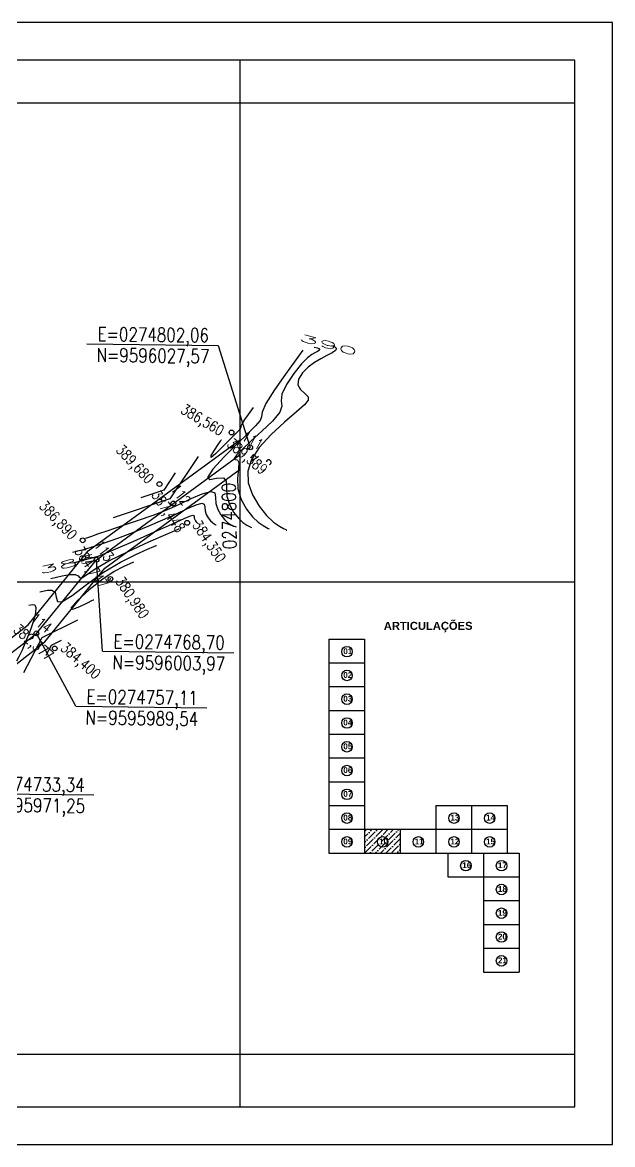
# Model space of a CAD drawing. Header units: millimetres. Extents: x 276147 to 291056, y 9594849 to 9609891.
# Drawn here: x 276777.9 to 276902, y 9607271.5 to 9607507.4 of the extents above; entities that cross this region are included whole.
import ezdxf
from ezdxf.enums import TextEntityAlignment as Align

# ---------------------------------------------------------------- set-up
doc = ezdxf.new("R2010")
doc.units = ezdxf.units.MM
doc.header["$LTSCALE"] = 10
doc.linetypes.add('CONTINUO', pattern=[0])
for name, color, linetype in [('500-dim1', 6, 'Continuous'), ('Curvas mestras', 30, 'Continuous'), ('Curvas simples', 9, 'Continuous'), ('Curvas texto', 2, 'Continuous'), ('LINHA02', 8, 'Continuous'), ('TEXTO-PAPEL', 7, 'Continuous'), ('TEXTO02', 3, 'Continuous'), ('Top_malha_coord', 8, 'Continuous')]:
    doc.layers.add(name, color=color, linetype=linetype)
doc.styles.add('ROMANS', font='romans.shx', dxfattribs={"width": 0.8, "height": 4})
doc.styles.add('SIMPLEX', font='simplex', dxfattribs={"height": 0.2})
doc.styles.add('T7', font='arial.ttf')

msp = doc.modelspace()

# ---------------------------------------------------------------- hatches: boundary and pattern name
at = {"layer": 'Top_malha_coord'}
h = msp.add_hatch(dxfattribs=at)
h.set_pattern_fill('ANSI36', color=8, scale=0.25)
h.set_pattern_definition([(45, (15662.7059, 10875.3507), (0.420949505675, 1.54348152081), [1.984375, -0.396875, 0, -0.396875])])
h.paths.add_polyline_path([(276857.32, 9607337.79), (276849.82, 9607337.79), (276849.82, 9607332.79), (276857.32, 9607332.79)])
h.paths.add_polyline_path([(276852.54, 9607335.14, -1), (276854.76, 9607335.14, -1)], flags=0)
h.paths.add_polyline_path([(276852.45, 9607333.96), (276854.94, 9607333.96), (276854.94, 9607336.46), (276852.45, 9607336.46)], flags=24)

# ---------------------------------------------------------------- linework, layer by layer
at = {"layer": '500-dim1', "ltscale": 0.1}
for points in [[(276588.26, 9607271.52), (276901.98, 9607271.52), (276901.98, 9607507.4), (276588.26, 9607507.4)], [(276596.2, 9607279.46), (276894.03, 9607279.46), (276894.03, 9607499.46), (276596.2, 9607499.46)]]:
    msp.add_lwpolyline(points, close=True, dxfattribs=at)
at = {"layer": 'Curvas mestras', "linetype": 'CONTINUO'}
for points in [[(276842.86, 9607439.47, 390), (276843.56, 9607439.2, 390), (276843.93, 9607438.85, 390), (276843.72, 9607438.43, 390), (276843.01, 9607437.93, 390), (276841.94, 9607437.37, 390), (276840.67, 9607436.72, 390), (276839.31, 9607435.93, 390), (276837.97, 9607434.95, 390), (276836.77, 9607433.73, 390), (276835.96, 9607432.42, 390), (276835.78, 9607431.2, 390), (276836.36, 9607430.21, 390), (276837.27, 9607429.41, 390), (276837.97, 9607428.71, 390), (276837.99, 9607428.01, 390), (276837.19, 9607427.05, 390), (276835.51, 9607425.57, 390), (276833.01, 9607423.4, 390), (276830.21, 9607420.77, 390), (276827.71, 9607418.05, 390), (276826.05, 9607415.5, 390), (276825.29, 9607413.07, 390), (276825.39, 9607410.63, 390), (276826.27, 9607408.11, 390), (276827.66, 9607405.73, 390), (276829.23, 9607403.74, 390), (276830.7, 9607402.36, 390), (276831.93, 9607401.5, 390), (276832.81, 9607401.02, 390), (276833.28, 9607400.78, 390), (276833.46, 9607400.69, 390), (276833.48, 9607400.67, 390)], [(276788.84, 9607393.91, 385), (276790.63, 9607394.35, 385), (276792.31, 9607394.78, 385), (276793.61, 9607395.15, 385), (276795.1, 9607395.7, 385), (276797.52, 9607396.72, 385), (276801.31, 9607398.37, 385), (276805.66, 9607400.3, 385), (276809.49, 9607402, 385), (276811.95, 9607403.11, 385), (276813.22, 9607403.67, 385), (276813.77, 9607403.83, 385), (276813.97, 9607403.75, 385), (276814.02, 9607403.52, 385), (276814.04, 9607403.21, 385), (276814.13, 9607402.9, 385), (276814.29, 9607402.62, 385), (276814.47, 9607402.39, 385), (276814.64, 9607402.23, 385), (276814.78, 9607402.13, 385), (276814.88, 9607402.07, 385), (276814.94, 9607402.05, 385), (276814.96, 9607402.04, 385), (276814.96, 9607402.04, 385)]]:
    msp.add_polyline3d(points, dxfattribs=at)
at = {"layer": 'Curvas simples', "linetype": 'CONTINUO'}
for points in [[(276836.85, 9607438.49, 388), (276833.21, 9607433.49, 388), (276830.89, 9607430.17, 388), (276829.09, 9607427.28, 388), (276828.32, 9607425.51, 388), (276828.15, 9607424.52, 388), (276827.88, 9607423.71, 388), (276826.92, 9607422.57, 388), (276825.25, 9607420.95, 388), (276822.97, 9607418.75, 388), (276820.31, 9607416.06, 388), (276817.97, 9607413.46, 388), (276816.79, 9607411.71, 388), (276817.28, 9607411.29, 388), (276818.75, 9607411.58, 388), (276820.16, 9607411.7, 388), (276820.75, 9607410.98, 388), (276820.81, 9607409.57, 388), (276820.9, 9607407.83, 388), (276821.43, 9607406.08, 388), (276822.31, 9607404.49, 388), (276823.33, 9607403.2, 388), (276824.28, 9607402.31, 388), (276825.07, 9607401.75, 388), (276825.64, 9607401.44, 388), (276825.94, 9607401.28, 388), (276826.06, 9607401.23, 388), (276826.07, 9607401.22, 388)], [(276839.24, 9607439.15, 389), (276839.85, 9607438.98, 389), (276840.2, 9607438.85, 389), (276840.39, 9607438.67, 389), (276840.29, 9607438.46, 389), (276839.93, 9607438.21, 389), (276839.4, 9607437.93, 389), (276838.73, 9607437.57, 389), (276837.84, 9607436.89, 389), (276836.6, 9607435.61, 389), (276834.99, 9607433.61, 389), (276833.43, 9607431.3, 389), (276832.43, 9607429.24, 389), (276832.31, 9607427.83, 389), (276832.45, 9607426.74, 389), (276832.04, 9607425.45, 389), (276830.5, 9607423.61, 389), (276828.24, 9607421.45, 389), (276825.93, 9607419.35, 389), (276824.11, 9607417.63, 389), (276822.93, 9607416.41, 389), (276822.45, 9607415.72, 389), (276822.63, 9607415.53, 389), (276823.1, 9607415.43, 389), (276823.44, 9607414.89, 389), (276823.35, 9607413.55, 389), (276823.12, 9607411.6, 389), (276823.19, 9607409.37, 389), (276823.87, 9607407.14, 389), (276824.99, 9607405.11, 389), (276826.28, 9607403.47, 389), (276827.49, 9607402.33, 389), (276828.5, 9607401.63, 389), (276829.22, 9607401.23, 389), (276829.61, 9607401.03, 389), (276829.76, 9607400.96, 389), (276829.78, 9607400.95, 389)], [(276826.45, 9607426.49, 387), (276825.34, 9607424.96, 387), (276824.63, 9607423.94, 387), (276824.08, 9607423.06, 387), (276823.85, 9607422.52, 387), (276823.8, 9607422.22, 387), (276823.71, 9607421.97, 387), (276823.4, 9607421.6, 387), (276822.73, 9607420.94, 387), (276821.61, 9607419.83, 387), (276820.05, 9607418.24, 387), (276818.52, 9607416.72, 387), (276817.58, 9607415.94, 387), (276817.62, 9607416.36, 387), (276818.31, 9607417.51, 387), (276819.09, 9607418.69, 387), (276819.55, 9607419.38, 387), (276819.72, 9607419.63, 387), (276819.74, 9607419.67, 387)], [(276814.89, 9607416.19, 388), (276808.92, 9607407.28, 388), (276797.01, 9607403.24, 388)], [(276810.03, 9607412.71, 389), (276807.62, 9607409.11, 389), (276802.8, 9607407.47, 389)], [(276791.22, 9607399.01, 387), (276792.48, 9607399.43, 387), (276793.79, 9607399.88, 387), (276795.93, 9607400.6, 387), (276798.96, 9607401.62, 387), (276802.35, 9607402.78, 387), (276805.38, 9607403.84, 387), (276807.56, 9607404.65, 387), (276809.27, 9607405.37, 387), (276811.08, 9607406.22, 387), (276813.36, 9607407.31, 387), (276815.71, 9607408.32, 387), (276817.51, 9607408.82, 387), (276818.34, 9607408.49, 387), (276818.53, 9607407.54, 387), (276818.61, 9607406.29, 387), (276819, 9607405.02, 387), (276819.64, 9607403.87, 387), (276820.37, 9607402.93, 387), (276821.06, 9607402.28, 387), (276821.64, 9607401.88, 387), (276822.05, 9607401.65, 387), (276822.27, 9607401.54, 387), (276822.36, 9607401.5, 387), (276822.37, 9607401.49, 387)], [(276788.53, 9607396.06, 386), (276789.82, 9607396.38, 386), (276791.02, 9607396.71, 386), (276792.78, 9607397.24, 386), (276795.16, 9607398.01, 386), (276798, 9607399, 386), (276801.12, 9607400.17, 386), (276804.34, 9607401.48, 386), (276807.46, 9607402.83, 386), (276810.28, 9607404.11, 386), (276812.65, 9607405.21, 386), (276814.47, 9607405.99, 386), (276815.64, 9607406.32, 386), (276816.15, 9607406.12, 386), (276816.27, 9607405.53, 386), (276816.33, 9607404.75, 386), (276816.57, 9607403.96, 386), (276816.96, 9607403.24, 386), (276817.42, 9607402.66, 386), (276817.85, 9607402.25, 386), (276818.21, 9607402, 386), (276818.47, 9607401.86, 386), (276818.6, 9607401.79, 386), (276818.66, 9607401.77, 386), (276818.66, 9607401.76, 386)], [(276783.9, 9607390.49, 384), (276786.27, 9607391.05, 384), (276787.79, 9607391.32, 384), (276789.03, 9607391.36, 384), (276789.65, 9607391.05, 384), (276789.95, 9607390.7, 384), (276790.38, 9607390.68, 384), (276791.37, 9607391.29, 384), (276793.19, 9607392.51, 384), (276796.11, 9607394.21, 384), (276800.17, 9607396.22, 384), (276804.52, 9607398.21, 384), (276808.07, 9607399.77, 384), (276810.04, 9607400.62, 384), (276810.77, 9607400.94, 384), (276810.87, 9607400.99, 384)], [(276781.59, 9607387.71, 383), (276783.16, 9607388.05, 383), (276784.12, 9607388.06, 383), (276784.81, 9607387.61, 383), (276785.03, 9607386.6, 383), (276785.28, 9607385.65, 383), (276786.22, 9607385.59, 383), (276788.34, 9607386.96, 383), (276791.39, 9607389.28, 383), (276794.94, 9607391.82, 383), (276798.55, 9607393.96, 383), (276801.79, 9607395.58, 383), (276804.21, 9607396.67, 383), (276805.53, 9607397.24, 383), (276806.01, 9607397.45, 383), (276806.08, 9607397.48, 383)], [(276801.29, 9607393.98, 382), (276799.09, 9607392.99, 382), (276797.23, 9607391.97, 382), (276794.8, 9607390.35, 382), (276791.97, 9607388.1, 382), (276789.45, 9607385.83, 382), (276788.12, 9607384.3, 382), (276788.53, 9607384.03, 382), (276790.02, 9607384.61, 382), (276791.6, 9607385.39, 382), (276792.53, 9607385.86, 382), (276792.87, 9607386.03, 382), (276792.92, 9607386.05, 382)], [(276796.5, 9607390.48, 381), (276796.46, 9607390.46, 381), (276796.42, 9607390.44, 381), (276796.37, 9607390.41, 381), (276796.32, 9607390.36, 381), (276796.27, 9607390.32, 381), (276796.24, 9607390.29, 381), (276796.25, 9607390.28, 381), (276796.28, 9607390.29, 381), (276796.31, 9607390.31, 381), (276796.33, 9607390.32, 381), (276796.34, 9607390.32, 381), (276796.34, 9607390.32, 381)], [(276779.28, 9607384.92, 382), (276780.05, 9607385.08, 382), (276780.5, 9607384.96, 382), (276780.75, 9607384.41, 382), (276780.66, 9607383.29, 382), (276780.3, 9607381.82, 382), (276779.84, 9607380.35, 382), (276779.4, 9607379.14, 382), (276779, 9607378.15, 382), (276778.64, 9607377.31, 382), (276778.29, 9607376.49, 382), (276777.84, 9607375.48, 382), (276777.15, 9607374.06, 382), (276776.15, 9607372.13, 382), (276775.07, 9607370.07, 382), (276774.18, 9607368.38, 382), (276773.68, 9607367.45, 382), (276773.5, 9607367.1, 382), (276773.47, 9607367.06, 382)], [(276789.49, 9607381.78, 383), (276782.03, 9607378.01, 383), (276778.15, 9607370.7, 383)], [(276786.07, 9607377.51, 384), (276783.94, 9607376.43, 384), (276782.83, 9607374.35, 384)]]:
    msp.add_polyline3d(points, dxfattribs=at)
at = {"layer": 'LINHA02'}
for p, q in [((276791.45, 9607439.87), (276819.05, 9607439.52)), ((276819.05, 9607439.52), (276825.79, 9607418.08)), ((276794.78, 9607375.26), (276793.5, 9607394.47)), ((276789.11, 9607363.65), (276780.85, 9607378.98)), ((276794.78, 9607375.26), (276822.38, 9607374.92)), ((276789.11, 9607363.65), (276816.7, 9607363.3)), ((276765.33, 9607345.35), (276792.93, 9607345.01))]:
    msp.add_line(p, q, dxfattribs=at)
at = {"layer": 'TEXTO-PAPEL', "color": 7, "linetype": 'Continuous'}
for p, q in [((276825.38, 9607417.79), (276825.79, 9607418.08)), ((276793.5, 9607394.47), (276823.72, 9607416.57)), ((276780.85, 9607378.98), (276793.5, 9607394.47)), ((276757.07, 9607360.69), (276780.85, 9607378.98))]:
    msp.add_line(p, q, dxfattribs=at)
for centre in [(276821.88, 9607421.2), (276825.79, 9607418.08), (276806.73, 9607410.35), (276809.64, 9607406.28), (276812.55, 9607402.21), (276790.59, 9607398.54), (276793.5, 9607394.47), (276796.41, 9607390.41), (276780.85, 9607378.98), (276784.71, 9607375.81)]:
    msp.add_circle(centre, 0.5, dxfattribs=at)
msp.add_arc((276829.69, 9607414.96), 0.5, 288.3694, 171.7572, dxfattribs=at)
at = {"layer": 'Top_malha_coord'}
for p, q in [((276823.72, 9607279.46), (276823.72, 9607499.46)), ((276596.2, 9607490.5), (276894.03, 9607490.5)), ((276596.2, 9607389.83), (276894.03, 9607389.83)), ((276596.2, 9607290.5), (276894.03, 9607290.5))]:
    msp.add_line(p, q, dxfattribs=at)
at = {"layer": 'Top_malha_coord', "color": 6}
for p, q in [((276791.76, 9607396.3), (276823.78, 9607419.71)), ((276825.92, 9607415.08), (276827.53, 9607416.26)), ((276795.23, 9607392.65), (276823.72, 9607413.47)), ((276779.09, 9607380.79), (276791.76, 9607396.3)), ((276782.6, 9607377.18), (276795.23, 9607392.65)), ((276755.43, 9607362.59), (276779.09, 9607380.79)), ((276758.7, 9607358.79), (276782.6, 9607377.18))]:
    msp.add_line(p, q, dxfattribs=at)
at = {"layer": 'Top_malha_coord', "color": 7}
for p, q in [((276842.32, 9607377.79), (276842.32, 9607332.79)), ((276842.32, 9607377.79), (276849.82, 9607377.79)), ((276849.82, 9607377.79), (276849.82, 9607332.79)), ((276842.32, 9607372.79), (276849.82, 9607372.79)), ((276842.32, 9607367.79), (276849.82, 9607367.79)), ((276842.32, 9607362.79), (276849.82, 9607362.79)), ((276842.32, 9607357.79), (276849.82, 9607357.79)), ((276842.32, 9607352.79), (276849.82, 9607352.79)), ((276842.32, 9607347.79), (276849.82, 9607347.79)), ((276842.32, 9607342.79), (276849.82, 9607342.79)), ((276864.82, 9607342.79), (276864.82, 9607332.79)), ((276864.82, 9607342.79), (276879.82, 9607342.79)), ((276872.32, 9607342.79), (276872.32, 9607332.79)), ((276879.82, 9607342.79), (276879.82, 9607332.79)), ((276842.32, 9607337.79), (276879.82, 9607337.79)), ((276857.32, 9607337.79), (276857.32, 9607332.79)), ((276842.32, 9607332.79), (276882.32, 9607332.79)), ((276867.32, 9607332.79), (276867.32, 9607327.79)), ((276874.82, 9607332.79), (276874.82, 9607307.79)), ((276882.32, 9607332.79), (276882.32, 9607307.79)), ((276867.32, 9607327.79), (276882.32, 9607327.79)), ((276874.82, 9607322.79), (276882.32, 9607322.79)), ((276874.82, 9607317.79), (276882.32, 9607317.79)), ((276874.82, 9607312.79), (276882.32, 9607312.79)), ((276874.82, 9607307.79), (276882.32, 9607307.79))]:
    msp.add_line(p, q, dxfattribs=at)
for centre in [(276846.15, 9607375.14), (276846.15, 9607370.14), (276846.15, 9607365.14), (276846.15, 9607360.14), (276846.15, 9607355.14), (276846.15, 9607350.14), (276846.15, 9607345.14), (276846.15, 9607340.14), (276868.65, 9607340.14), (276876.15, 9607340.14), (276846.15, 9607335.14), (276853.65, 9607335.14), (276861.15, 9607335.14), (276868.65, 9607335.14), (276876.15, 9607335.14), (276871.15, 9607330.14), (276878.65, 9607330.14), (276878.65, 9607325.14), (276878.65, 9607320.14), (276878.65, 9607315.14), (276878.65, 9607310.14)]:
    msp.add_circle(centre, 1.11, dxfattribs=at)

# ---------------------------------------------------------------- texts
at = {"style": 'ROMANS', "width": 0.8}
for s, height, rotation, p in [('E=0274802,06', 2.9046, 359.2617, (276793.74, 9607443.37)), ('N=9596027,57', 2.9046, 359.2617, (276793.53, 9607438.97)), ('0274800', 2.905, 90.836, (276820.03, 9607396.65)), ('E=0274768,70', 2.9046, 359.2617, (276797.07, 9607378.77)), ('N=9596003,97', 2.9046, 359.2617, (276796.86, 9607374.36)), ('E=0274757,11', 2.9046, 359.2617, (276791.4, 9607367.15)), ('N=9595989,54', 2.9046, 359.2617, (276791.19, 9607362.74)), ('E=0274733,34', 2.9046, 359.2617, (276767.62, 9607348.86)), ('N=9595971,25', 2.9046, 359.2617, (276767.41, 9607344.45))]:
    msp.add_text(s, height=height, rotation=rotation, dxfattribs=at).set_placement(p, align=Align.TOP_LEFT)
at = {"layer": 'Curvas texto', "style": 'SIMPLEX', "width": 3.299405}
for s, rotation, p, p2 in [('390', 345.1929, (276835.9, 9607440.54, 390), (276848.2, 9607437.28, 390)), ('385', 13.623, (276781.52, 9607391.37, 385), (276793.89, 9607394.36, 385))]:
    msp.add_text(s, height=1.5, rotation=rotation, dxfattribs=at).set_placement(p, p2, align=Align.FIT)
at = {"layer": 'TEXTO02', "style": 'ROMANS', "width": 0.8}
for s, rotation, p in [('386,560', 329.2729, (276812.12, 9607427.34)), ('389,589', 320.0633, (276822.15, 9607420.21)), ('111', 329.3204, (276824.94, 9607421.67)), ('389,680', 313.4482, (276799.01, 9607418.91)), ('112', 306.3268, (276810.76, 9607410.61)), ('387,448', 304.2385, (276806.73, 9607409.32)), ('386,890', 313.4482, (276782.87, 9607407.11)), ('384,350', 304.2385, (276815.33, 9607403)), ('113', 306.3268, (276794.62, 9607398.8)), ('384,747', 304.2385, (276790.58, 9607397.52)), ('380,980', 304.2385, (276799.18, 9607391.2)), ('114', 321.2769, (276780.81, 9607383.46)), ('382,377', 319.1887, (276777.25, 9607381.17)), ('384,400', 319.1887, (276787.18, 9607377.29))]:
    msp.add_text(s, height=2.207, rotation=rotation, dxfattribs=at).set_placement(p, align=Align.TOP_LEFT)
at = {"layer": 'Top_malha_coord', "color": 7, "attachment_point": 1, "style": 'T7'}
for s, insert, char_height in [('{\\fArial|b1|i0|c0|p34;ARTICULAÇÕES}', (276853.88, 9607381.4), 1.6821), ('{\\fArial|b1|i0|c0|p34;01}', (276845.38, 9607375.84), 1.2169), ('{\\fArial|b1|i0|c0|p34;02}', (276845.38, 9607370.84), 1.2169), ('{\\fArial|b1|i0|c0|p34;03}', (276845.38, 9607365.84), 1.2169), ('{\\fArial|b1|i0|c0|p34;04}', (276845.38, 9607360.84), 1.2169), ('{\\fArial|b1|i0|c0|p34;05}', (276845.38, 9607355.84), 1.2169), ('{\\fArial|b1|i0|c0|p34;06}', (276845.38, 9607350.84), 1.2169), ('{\\fArial|b1|i0|c0|p34;07}', (276845.38, 9607345.84), 1.2169), ('{\\fArial|b1|i0|c0|p34;08}', (276845.38, 9607340.84), 1.2169), ('{\\fArial|b1|i0|c0|p34;13}', (276867.88, 9607340.84), 1.2169), ('{\\fArial|b1|i0|c0|p34;14}', (276875.38, 9607340.84), 1.2169), ('{\\fArial|b1|i0|c0|p34;09}', (276845.38, 9607335.84), 1.2169), ('{\\fArial|b1|i0|c0|p34;10}', (276852.88, 9607335.84), 1.2169), ('{\\fArial|b1|i0|c0|p34;11}', (276860.38, 9607335.84), 1.2169), ('{\\fArial|b1|i0|c0|p34;12}', (276867.88, 9607335.84), 1.2169), ('{\\fArial|b1|i0|c0|p34;15}', (276875.38, 9607335.84), 1.2169), ('{\\fArial|b1|i0|c0|p34;16}', (276870.38, 9607330.84), 1.2169), ('{\\fArial|b1|i0|c0|p34;17}', (276877.88, 9607330.84), 1.2169), ('{\\fArial|b1|i0|c0|p34;18}', (276877.88, 9607325.84), 1.2169), ('{\\fArial|b1|i0|c0|p34;19}', (276877.88, 9607320.84), 1.2169), ('{\\fArial|b1|i0|c0|p34;20}', (276877.88, 9607315.84), 1.2169), ('{\\fArial|b1|i0|c0|p34;21}', (276877.88, 9607310.84), 1.2169)]:
    msp.add_mtext_dynamic_manual_height_columns(s, width=9.0598, gutter_width=12.5, heights=[0], dxfattribs=dict(at, insert=insert, char_height=char_height))

doc.saveas('drawing.dxf')
